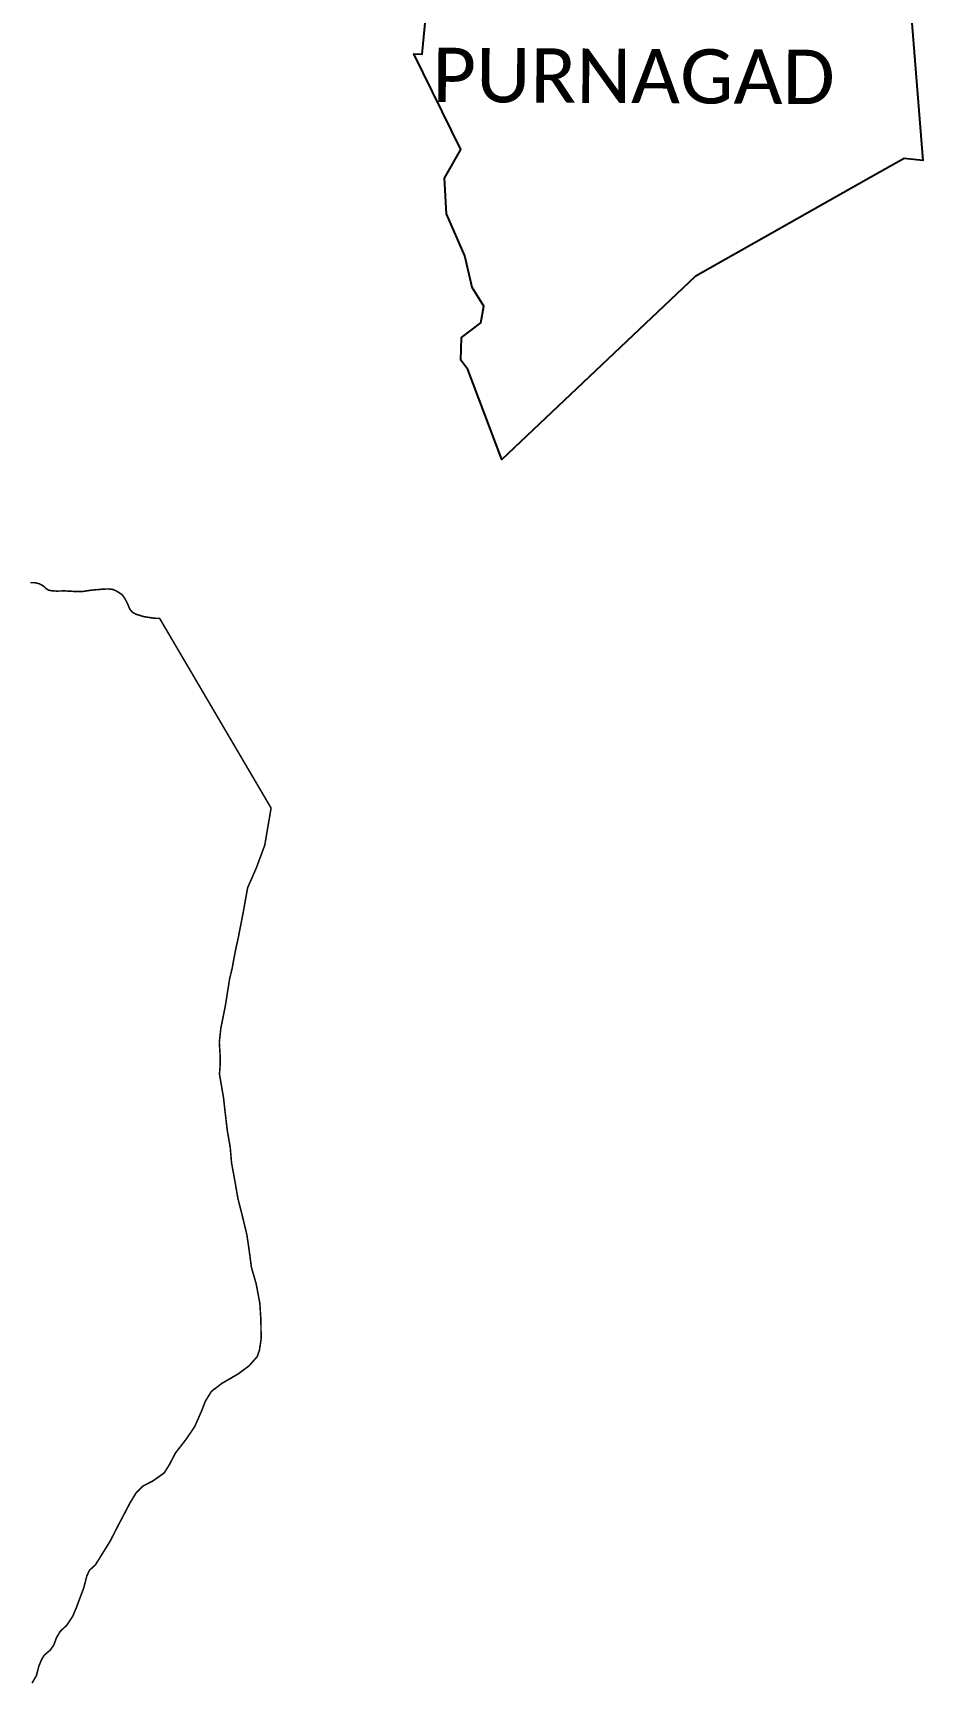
# Model space of a CAD drawing. Header units: metres. Extents: x 317826 to 321923, y 1856855 to 1863110.
# Drawn here: x 320220 to 321923, y 1856926 to 1860085 of the extents above; entities that cross this region are included whole.
import ezdxf

# ---------------------------------------------------------------- set-up
doc = ezdxf.new("R2010")
doc.units = ezdxf.units.M
for name, color, linetype in [('NATURALLY PROTECTED', 3, 'Continuous'), ('village', 3, 'Continuous'), ('VILLAGE NAME', 250, 'Continuous')]:
    doc.layers.add(name, color=color, linetype=linetype)
doc.styles.get("Standard").update_dxf_attribs({"font": 'simplex.shx'})

msp = doc.modelspace()

# ---------------------------------------------------------------- linework, layer by layer
at = {"layer": 'NATURALLY PROTECTED', "const_width": 3, "flags": 128}
msp.add_lwpolyline([(320214.2, 1859033.2), (320222.9, 1859033.2), (320231.8, 1859031), (320239.7, 1859026.7), (320244.2, 1859022.2), (320249.2, 1859018.9), (320254.8, 1859017.8), (320264.7, 1859017.1), (320279.7, 1859017.5), (320301.3, 1859016.3), (320314.9, 1859016.4), (320331.5, 1859018.9), (320350.7, 1859020.6), (320357.4, 1859021), (320364.6, 1859021.1), (320373.4, 1859020.1), (320380.8, 1859016.3), (320389.8, 1859010.5), (320395.4, 1859003), (320400.5, 1858992.9), (320404.7, 1858982.5), (320409.9, 1858976.5), (320416.7, 1858972.8), (320430.9, 1858968.4), (320451.6, 1858965.1), (320461.8, 1858965), (320675.2, 1858601.9), (320663, 1858530.7), (320646.7, 1858486.8), (320630.3, 1858449.5), (320621.5, 1858400.5), (320612.5, 1858354.5), (320608.2, 1858335.2), (320603.8, 1858312.8), (320600.6, 1858294.9), (320595.8, 1858275.1), (320587.4, 1858222.1), (320579, 1858180.5), (320576.1, 1858153.6), (320577.7, 1858127.8), (320577.5, 1858107.4), (320576.4, 1858092.7), (320578.8, 1858078.7), (320584.2, 1858047.4), (320586.9, 1858022.9), (320591.3, 1857985.4), (320597, 1857952.5), (320599.5, 1857923.2), (320606.3, 1857886.1), (320611.6, 1857855.1), (320619.3, 1857825), (320628.7, 1857786.2), (320632.9, 1857758), (320637.5, 1857723.3), (320646.5, 1857692.1), (320653.6, 1857654.9), (320655.6, 1857623.9), (320656.2, 1857586.7), (320652.9, 1857564.5), (320648.5, 1857552.1), (320632.9, 1857534.5), (320612.4, 1857519.3), (320581.4, 1857501.3), (320560.9, 1857485.7), (320549.3, 1857466.8), (320542.3, 1857448.5), (320529.1, 1857418.6), (320512.6, 1857394.2), (320492.1, 1857367.7), (320480.4, 1857345.3), (320470.7, 1857329.8), (320449.2, 1857314.5), (320429.6, 1857304.4), (320416.8, 1857291.4), (320405.1, 1857272.2), (320382.1, 1857228.3), (320367.1, 1857199), (320339, 1857153.9), (320327.9, 1857143.8), (320322.7, 1857133.2), (320316.7, 1857110), (320302.4, 1857071.6), (320295.2, 1857054.7), (320284.4, 1857038.6), (320271.4, 1857026.2), (320264.3, 1857014.1), (320259.3, 1857000.2), (320252.5, 1856990.7), (320240.8, 1856980.7), (320236.2, 1856973.1), (320230.7, 1856960.1), (320226.1, 1856942), (320217.7, 1856927.4)], dxfattribs=at)
at = {"layer": 'village', "color": 6}
msp.add_polyline3d([(321899.7, 1860128.2, 0), (321922.8, 1859841.1, 0), (321886.7, 1859845, 0), (321814.1, 1859804, 0), (321486.5, 1859619, 0), (321116.5, 1859269, 0), (321051.5, 1859440.9, 0), (321038.6, 1859458.9, 0), (321039.5, 1859502.4, 0), (321076.7, 1859530.2, 0), (321082.6, 1859562, 0), (321059.9, 1859598, 0), (321046.3, 1859658.4, 0), (321011.2, 1859739.2, 0), (321007.1, 1859807.5, 0), (321038.1, 1859862.4, 0), (320948.2, 1860045, 0), (320964.3, 1860044.2, 0), (321010.6, 1860529.2, 0)], dxfattribs=at)

# ---------------------------------------------------------------- texts
at = {"layer": 'VILLAGE NAME', "insert": (320984, 1860057), "char_height": 104.042, "attachment_point": 1, "rotation": 359.6762}
msp.add_mtext_dynamic_manual_height_columns('{\\fCalibri|b0|i0|c0|p34;PURNAGAD}', width=1274.292, gutter_width=520.2, heights=[0], dxfattribs=at)

doc.saveas('drawing.dxf')
